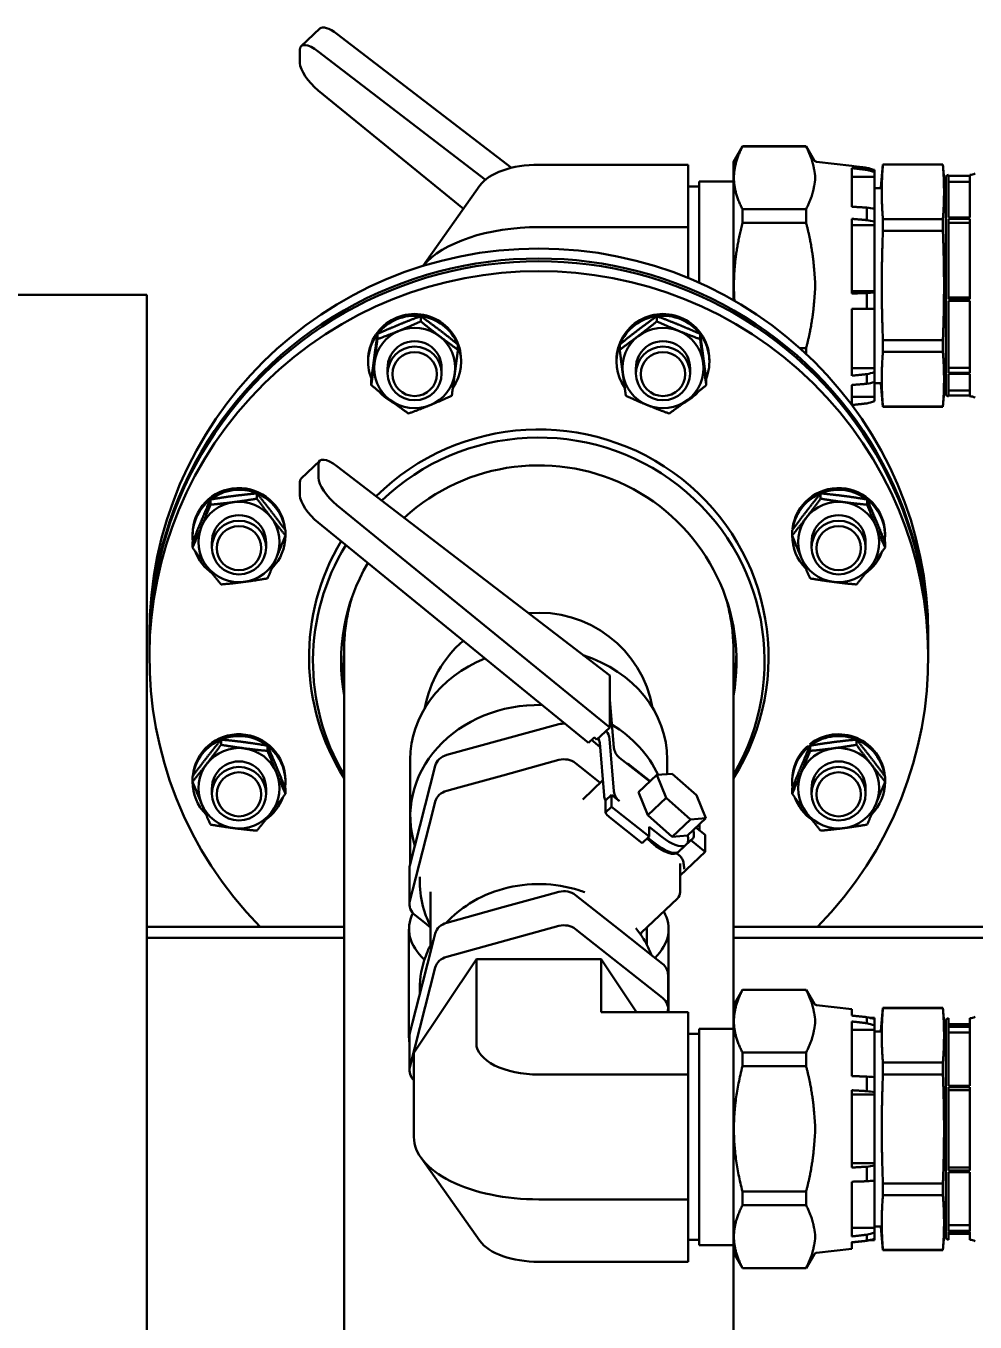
# Model space of a CAD drawing. Header units: inches. Extents: x 11 to 1621, y 11 to 1332.
# Drawn here: x 746.83 to 757.79, y 399.58 to 414.56 of the extents above; entities that cross this region are included whole.
import ezdxf

# ---------------------------------------------------------------- set-up
doc = ezdxf.new("R2010")
doc.units = ezdxf.units.IN
doc.header["$LTSCALE"] = 48
doc.header["$MEASUREMENT"] = 0
doc.layers.add('Visible (ANSI)', color=7, linetype='Continuous', lineweight=50)

msp = doc.modelspace()

# ---------------------------------------------------------------- linework, layer by layer
at = {"layer": 'Visible (ANSI)'}
for p, q in [((750.007454, 414.32437), (750.222094, 414.527699)), ((750.418516, 414.466643), (752.436137, 412.917481)), ((749.99251, 414.127862), (749.99251, 414.282325)), ((752.135378, 412.780275), (750.203875, 414.263314)), ((750.203875, 413.812186), (751.881441, 412.443906)), ((755.002429, 412.985618), (755.106852, 413.166484)), ((755.106852, 413.163982), (755.106852, 413.166484)), ((755.841508, 413.166484), (755.106852, 413.166484)), ((755.841508, 413.163982), (755.106852, 413.163982)), ((755.841508, 413.166484), (755.841508, 413.163982)), ((755.933477, 413.00719), (755.841508, 413.166484)), ((752.752429, 412.953982), (754.479429, 412.953982)), ((754.479429, 412.953982), (754.479429, 412.232294)), ((755.002429, 412.985618), (755.002429, 411.386907)), ((756.368571, 412.940744), (755.963037, 412.987767)), ((756.368571, 412.940744), (756.368571, 412.937706)), ((756.368571, 412.914739), (756.368571, 412.468347)), ((756.541799, 412.917921), (756.541799, 412.894259)), ((756.63235, 412.869505), (756.63235, 412.894005)), ((756.705657, 412.689336), (756.729029, 412.956484)), ((756.729029, 412.954309), (756.729029, 412.956484)), ((757.422324, 412.956484), (756.729029, 412.956484)), ((757.422324, 412.954309), (756.729029, 412.954309)), ((757.422324, 412.956484), (757.422324, 412.954309)), ((757.455658, 412.57548), (757.422324, 412.956484)), ((754.604429, 412.760606), (754.604429, 411.589277)), ((754.604429, 412.760606), (755.002429, 412.760606)), ((756.63235, 412.812732), (756.368571, 412.812732)), ((756.63235, 412.869505), (756.63235, 412.812732)), ((756.63235, 412.445702), (756.63235, 412.812732)), ((757.455658, 412.804516), (757.455658, 410.308453)), ((757.487154, 412.836012), (757.487154, 412.82637)), ((757.735034, 412.82637), (757.487154, 412.82637)), ((757.487154, 412.823925), (757.735034, 412.823925)), ((757.487154, 412.823925), (757.487154, 412.343566)), ((757.487154, 412.756817), (757.735034, 412.756817)), ((757.735034, 412.836012), (757.735034, 412.82637)), ((757.735034, 412.823925), (757.735034, 412.343566)), ((752.072015, 412.713419), (751.413892, 411.782692)), ((754.479429, 412.700606), (754.604429, 412.700606)), ((756.699774, 412.683945), (756.63235, 412.683945)), ((755.106852, 412.439813), (755.841508, 412.439813)), ((755.106852, 412.282536), (755.106852, 412.439813)), ((755.841508, 412.439813), (755.841508, 412.282536)), ((756.541799, 412.458094), (756.541799, 412.313586)), ((756.63235, 412.29607), (756.63235, 412.445702)), ((756.368571, 412.328077), (756.368571, 411.46483)), ((756.63235, 412.29607), (756.63235, 412.255897)), ((756.729029, 412.187834), (756.729029, 412.324596)), ((756.729029, 412.324596), (757.422324, 412.324596)), ((757.422324, 412.324596), (757.422324, 412.187834)), ((757.735034, 412.343566), (757.487154, 412.343566)), ((757.487154, 412.328633), (757.735034, 412.328633)), ((757.487154, 412.328633), (757.487154, 411.3997)), ((757.735034, 412.328633), (757.735034, 411.3997)), ((752.752429, 412.232294), (754.479429, 412.232294)), ((754.479429, 412.232294), (754.479429, 411.642997)), ((755.841508, 412.282536), (755.106852, 412.282536)), ((756.63235, 412.255897), (756.368571, 412.255897)), ((756.63235, 411.491163), (756.63235, 412.255897)), ((757.422324, 412.187834), (756.729029, 412.187834)), ((757.487154, 412.281147), (757.735034, 412.281147)), ((745.222429, 411.451101), (748.222429, 411.451101)), ((748.222429, 379.33346), (748.222429, 411.451101)), ((756.63235, 411.491163), (756.368571, 411.491163)), ((756.541799, 411.470117), (756.541799, 411.289413)), ((756.63235, 411.491163), (756.63235, 411.476507)), ((756.63235, 411.289396), (756.63235, 411.476507)), ((757.487154, 411.417024), (757.735034, 411.417024)), ((757.735034, 411.3997), (757.487154, 411.3997)), ((756.368571, 411.289427), (756.368571, 410.515003)), ((756.63235, 411.289356), (756.368571, 411.289356)), ((756.541799, 411.289413), (756.63235, 411.289396)), ((756.63235, 411.289396), (756.63235, 411.289356)), ((756.63235, 410.603308), (756.63235, 411.289356)), ((757.487154, 411.381027), (757.735034, 411.381027)), ((757.487154, 411.381027), (757.487154, 410.547676)), ((757.487154, 411.38098), (757.735034, 411.38098)), ((757.735034, 411.381027), (757.735034, 410.547676)), ((751.388053, 411.142372), (751.388053, 411.202835)), ((754.116805, 411.142372), (754.116805, 411.202835)), ((750.887722, 410.936901), (750.887722, 410.997364)), ((754.617136, 410.936901), (754.617136, 410.997364)), ((751.817698, 410.815515), (751.817698, 410.875978)), ((753.687161, 410.815515), (753.687161, 410.875978)), ((755.770485, 410.832442), (755.841508, 410.832442)), ((755.841508, 410.832442), (755.841508, 410.767384)), ((756.729029, 410.790009), (756.729029, 410.926882)), ((756.729029, 410.926882), (757.422324, 410.926882)), ((757.422324, 410.790009), (756.729029, 410.790009)), ((757.422324, 410.926882), (757.422324, 410.790009)), ((750.780866, 410.696336), (750.780866, 410.675974)), ((751.853866, 410.696336), (751.853866, 410.675974)), ((753.650992, 410.696336), (753.650992, 410.675974)), ((754.723992, 410.696336), (754.723992, 410.675974)), ((751.004866, 410.604592), (751.004866, 410.540893)), ((751.629866, 410.604592), (751.629866, 410.540893)), ((753.874992, 410.604592), (753.874992, 410.540893)), ((754.499992, 410.604592), (754.499992, 410.540893)), ((756.63235, 410.603308), (756.368571, 410.603308)), ((756.541799, 410.532732), (756.541799, 410.421687)), ((756.63235, 410.603308), (756.63235, 410.554162)), ((756.63235, 410.439178), (756.63235, 410.554162)), ((757.455658, 410.537488), (757.422324, 410.156484)), ((757.487154, 410.60577), (757.735034, 410.60577)), ((757.735034, 410.547676), (757.487154, 410.547676)), ((757.487154, 410.536201), (757.735034, 410.536201)), ((757.487154, 410.536201), (757.487154, 410.276957)), ((757.735034, 410.536201), (757.735034, 410.276957)), ((750.817035, 410.404573), (750.817035, 410.465036)), ((754.687823, 410.404573), (754.687823, 410.465036)), ((756.368571, 410.407215), (756.368571, 410.178562)), ((756.63235, 410.272149), (756.63235, 410.439178)), ((756.699774, 410.429024), (756.63235, 410.429024)), ((756.705657, 410.423633), (756.729029, 410.156484)), ((757.735034, 410.343389), (757.487154, 410.343389)), ((756.368571, 410.272149), (756.63235, 410.272149)), ((756.63235, 410.272149), (756.63235, 410.218963)), ((757.735034, 410.286598), (757.487154, 410.286598)), ((756.729029, 410.15877), (757.422324, 410.15877)), ((756.729029, 410.156484), (756.729029, 410.15877)), ((757.422324, 410.156484), (756.729029, 410.156484)), ((757.422324, 410.15877), (757.422324, 410.156484)), ((750.222094, 409.531774), (750.007454, 409.328446)), ((750.207151, 409.489729), (750.207151, 409.335266)), ((753.571698, 407.049653), (750.418516, 409.470718)), ((749.495125, 409.093972), (749.495125, 409.154435)), ((749.99251, 409.2864), (749.99251, 409.131938)), ((756.009734, 409.093972), (756.009734, 409.154435)), ((748.958203, 409.02389), (748.958203, 409.084352)), ((750.418516, 409.01959), (753.571698, 406.447746)), ((756.546655, 409.02389), (756.546655, 409.084352)), ((749.824802, 408.668004), (749.824802, 408.728466)), ((753.324975, 406.270585), (750.203875, 408.816261)), ((755.680056, 408.668004), (755.680056, 408.728466)), ((755.692076, 408.74472), (755.684081, 408.745763)), ((755.687964, 408.752402), (755.696903, 408.751235)), ((748.750959, 408.527839), (748.750959, 408.588302)), ((748.751381, 408.684214), (748.751381, 408.663851)), ((748.975381, 408.592469), (748.975381, 408.52877)), ((749.600381, 408.592469), (749.600381, 408.52877)), ((749.824381, 408.666953), (749.824381, 408.663851)), ((755.680477, 408.666953), (755.680477, 408.663851)), ((755.904477, 408.592469), (755.904477, 408.52877)), ((756.529477, 408.592469), (756.529477, 408.52877)), ((756.753477, 408.684214), (756.753477, 408.663851)), ((756.753899, 408.527839), (756.753899, 408.588302)), ((748.252429, 407.40827), (748.252429, 407.523133)), ((757.252429, 407.40827), (757.252429, 407.523133)), ((748.252429, 407.376291), (748.252429, 407.261428)), ((757.252429, 407.376291), (757.252429, 407.261428)), ((750.502429, 407.32702), (750.502429, 393.76679)), ((755.002429, 403.237434), (755.002429, 407.32702)), ((753.571698, 407.049653), (753.574302, 406.997623)), ((753.574302, 406.997623), (753.574302, 406.495654)), ((753.574302, 406.773179), (753.621467, 406.213141)), ((751.688956, 406.130989), (752.985928, 406.486564)), ((753.571698, 406.447746), (753.420691, 406.304697)), ((753.574302, 406.495654), (753.571698, 406.447746)), ((749.080637, 406.248401), (749.080637, 406.308863)), ((753.392428, 406.334482), (753.324975, 406.270585)), ((753.361224, 406.304924), (753.459598, 406.227039)), ((753.570335, 406.318315), (753.621467, 405.711172)), ((756.424221, 406.248401), (756.424221, 406.308863)), ((749.617558, 406.178318), (749.617558, 406.238781)), ((753.507088, 405.66314), (753.455956, 406.270283)), ((755.879976, 406.221953), (755.875122, 406.228225)), ((755.896059, 406.240253), (755.884061, 406.255755)), ((755.8873, 406.178318), (755.8873, 406.238781)), ((755.906063, 406.251763), (755.912811, 406.243045)), ((751.263224, 404.85465), (751.556134, 406.005166)), ((751.267429, 406.07802), (751.267429, 405.42352)), ((752.337442, 405.895391), (752.846402, 406.034926)), ((752.846402, 406.034926), (752.985928, 406.073179)), ((753.178162, 406.036473), (753.286177, 405.950954)), ((753.684974, 406.099719), (754.034402, 405.823068)), ((753.803092, 406.014452), (754.039146, 405.827562)), ((754.237429, 406.07802), (754.237429, 405.910707)), ((748.750959, 405.822432), (748.750959, 405.882895)), ((751.828483, 405.755855), (752.337442, 405.895391)), ((753.286177, 405.950954), (753.463306, 405.810717)), ((753.90442, 405.699937), (754.116936, 405.901252)), ((754.116936, 405.901252), (754.292133, 405.914999)), ((754.224228, 405.637292), (754.116936, 405.901252)), ((754.292133, 405.914999), (754.574623, 405.664785)), ((756.753899, 405.822432), (756.753899, 405.882895)), ((748.751381, 405.821382), (748.751381, 405.81828)), ((748.975381, 405.746898), (748.975381, 405.683199)), ((749.600381, 405.746898), (749.600381, 405.683199)), ((749.814212, 405.76908), (749.821985, 405.768066)), ((749.824381, 405.838642), (749.824381, 405.81828)), ((749.824802, 405.682268), (749.824802, 405.74273)), ((751.688956, 405.717603), (751.828483, 405.755855)), ((753.260072, 405.618195), (753.492343, 405.838225)), ((754.011712, 405.435977), (753.90442, 405.699937)), ((755.680056, 405.682268), (755.680056, 405.74273)), ((755.680477, 405.838642), (755.680477, 405.81828)), ((755.904477, 405.746898), (755.904477, 405.683199)), ((756.529477, 405.746898), (756.529477, 405.683199)), ((756.753477, 405.821382), (756.753477, 405.81828)), ((751.524623, 405.46801), (751.556134, 405.591781)), ((753.592479, 405.670981), (753.523753, 405.605877)), ((753.523753, 405.467416), (753.523753, 405.605877)), ((753.684974, 405.597751), (753.592479, 405.670981)), ((753.592479, 405.53252), (753.592479, 405.670981)), ((754.011712, 405.435977), (754.224228, 405.637292)), ((754.506717, 405.387079), (754.224228, 405.637292)), ((754.574623, 405.664785), (754.681915, 405.400825)), ((751.267429, 404.871168), (751.267429, 405.42352)), ((751.409679, 405.016522), (751.524623, 405.46801)), ((753.523753, 405.467416), (753.592479, 405.53252)), ((753.570595, 405.411258), (753.948647, 405.111944)), ((754.02834, 405.187438), (753.592479, 405.53252)), ((754.294202, 405.185763), (754.011712, 405.435977)), ((754.469399, 405.199509), (754.681915, 405.400825)), ((754.681915, 405.400825), (754.506717, 405.387079)), ((754.02834, 405.30096), (754.02834, 405.187438)), ((754.173627, 405.185932), (754.02834, 405.30096)), ((754.294202, 405.185763), (754.506717, 405.387079)), ((754.568801, 405.293672), (754.6759, 405.208879)), ((754.609489, 405.328387), (754.609489, 405.261458)), ((753.948647, 405.111944), (754.02834, 405.187438)), ((754.013926, 405.173783), (754.093934, 405.110439)), ((754.469399, 405.199509), (754.294202, 405.185763)), ((754.441917, 405.081788), (754.508328, 405.144699)), ((754.6759, 405.012029), (754.508328, 405.144699)), ((754.6759, 405.208879), (754.6759, 405.012029)), ((751.294735, 404.565035), (751.409679, 405.016522)), ((754.348942, 404.993712), (754.362224, 405.006295)), ((754.372587, 404.974992), (754.348942, 404.993712)), ((754.362224, 405.006295), (754.441917, 405.081788)), ((754.385337, 404.736779), (754.6759, 405.012029)), ((751.258607, 404.817944), (751.258607, 404.404558)), ((754.385337, 404.876731), (754.385337, 404.545214)), ((751.377429, 404.656211), (751.377429, 404.722311)), ((751.263224, 404.441264), (751.294735, 404.565035)), ((751.502429, 403.934453), (751.502429, 404.547958)), ((752.846402, 404.509926), (752.337442, 404.370391)), ((752.985928, 404.548179), (752.846402, 404.509926)), ((753.286177, 404.425954), (753.178162, 404.511473)), ((752.337442, 404.370391), (751.828483, 404.230855)), ((753.680193, 404.114002), (753.286177, 404.425954)), ((753.938944, 404.079331), (754.354109, 404.472616)), ((751.43065, 404.193217), (751.322635, 404.278736)), ((751.828483, 404.230855), (751.688956, 404.192603)), ((750.502429, 404.145305), (748.222429, 404.145305)), ((751.252429, 404.119367), (751.252429, 402.87229)), ((751.502429, 404.136388), (751.43065, 404.193217)), ((751.556134, 404.066781), (751.524623, 403.94301)), ((751.688956, 403.798902), (752.985928, 404.154478)), ((753.178162, 404.117772), (754.182224, 403.322831)), ((754.074208, 403.80205), (753.680193, 404.114002)), ((754.002442, 404.139482), (754.002429, 404.139433)), ((754.002429, 403.934453), (754.002429, 404.13947)), ((754.252429, 404.119367), (754.252429, 403.159809)), ((760.094929, 404.145305), (755.002429, 404.145305)), ((750.502429, 404.015896), (748.222429, 404.015896)), ((751.524623, 403.94301), (751.409679, 403.491522)), ((760.094929, 404.015896), (755.002429, 404.015896)), ((752.030741, 403.769865), (751.309054, 402.687333)), ((753.474117, 403.769865), (752.030741, 403.769865)), ((752.030741, 403.769865), (752.030741, 402.798965)), ((753.880821, 403.159809), (753.474117, 403.769865)), ((753.474117, 403.769865), (753.474117, 403.159809)), ((754.182224, 403.716532), (754.074208, 403.80205)), ((751.263224, 402.522563), (751.556134, 403.67308)), ((751.409679, 403.491522), (751.294735, 403.040035)), ((754.246252, 403.59071), (754.246252, 403.197009)), ((751.377429, 403.364849), (751.377429, 403.431007)), ((755.002429, 403.237434), (755.106852, 403.4183)), ((755.106852, 403.415798), (755.106852, 403.4183)), ((755.841508, 403.4183), (755.106852, 403.4183)), ((755.841508, 403.415798), (755.106852, 403.415798)), ((755.841508, 403.4183), (755.841508, 403.415798)), ((755.933477, 403.259006), (755.841508, 403.4183)), ((753.474117, 403.159809), (754.479429, 403.159809)), ((754.241635, 403.160303), (754.241509, 403.159809)), ((754.479429, 403.159809), (754.479429, 402.438121)), ((755.002429, 403.237434), (755.002429, 400.379166)), ((756.368571, 403.19256), (755.963037, 403.239583)), ((756.368571, 403.19256), (756.368571, 403.118736)), ((756.705657, 402.941151), (756.729029, 403.2083)), ((756.729029, 403.206125), (756.729029, 403.2083)), ((757.422324, 403.2083), (756.729029, 403.2083)), ((757.422324, 403.206125), (756.729029, 403.206125)), ((757.422324, 403.2083), (757.422324, 403.206125)), ((757.455658, 402.827296), (757.422324, 403.2083)), ((751.294735, 403.040035), (751.263224, 402.916264)), ((756.368571, 403.051154), (756.368571, 402.419536)), ((756.541799, 403.100993), (756.541799, 403.031368)), ((756.577097, 403.092635), (756.63235, 403.092635)), ((756.63235, 403.079547), (756.63235, 403.092635)), ((756.63235, 403.007453), (756.63235, 403.079547)), ((756.63235, 403.007453), (756.63235, 402.952604)), ((757.455658, 403.056331), (757.455658, 400.560268)), ((757.487154, 403.087828), (757.487154, 402.994337)), ((757.735034, 403.021395), (757.487154, 403.021395)), ((757.735034, 403.087828), (757.735034, 402.994337)), ((751.258607, 402.879558), (751.258607, 402.485857)), ((754.479429, 402.906433), (754.604429, 402.906433)), ((754.604429, 402.966433), (754.604429, 400.466433)), ((754.604429, 402.966433), (755.002429, 402.966433)), ((756.63235, 402.952604), (756.368571, 402.952604)), ((756.63235, 402.407798), (756.63235, 402.952604)), ((756.699774, 402.935761), (756.63235, 402.935761)), ((757.735034, 402.994337), (757.487154, 402.994337)), ((757.487154, 402.987142), (757.487154, 402.307464)), ((757.487154, 402.987142), (757.735034, 402.987142)), ((757.487154, 402.922308), (757.735034, 402.922308)), ((757.735034, 402.987142), (757.735034, 402.307464)), ((751.309054, 402.687333), (751.309054, 401.716433)), ((755.106852, 402.691629), (755.841508, 402.691629)), ((755.106852, 402.534352), (755.106852, 402.691629)), ((755.841508, 402.691629), (755.841508, 402.534352)), ((756.729029, 402.43965), (756.729029, 402.576412)), ((756.729029, 402.576412), (757.422324, 402.576412)), ((757.422324, 402.576412), (757.422324, 402.43965)), ((752.752429, 402.438121), (754.479429, 402.438121)), ((754.479429, 402.438121), (754.479429, 400.994745)), ((755.841508, 402.534352), (755.106852, 402.534352)), ((756.541799, 402.414222), (756.541799, 402.245897)), ((756.63235, 402.233505), (756.63235, 402.407798)), ((757.422324, 402.43965), (756.729029, 402.43965)), ((756.368571, 402.256149), (756.368571, 401.362282)), ((757.735034, 402.307464), (757.487154, 402.307464)), ((757.487154, 402.29007), (757.735034, 402.29007)), ((757.487154, 402.29007), (757.487154, 401.328188)), ((757.487154, 402.256475), (757.735034, 402.256475)), ((757.735034, 402.29007), (757.735034, 401.328188)), ((756.63235, 402.205084), (756.368571, 402.205084)), ((756.63235, 402.233505), (756.63235, 402.205084)), ((756.63235, 401.413224), (756.63235, 402.205084)), ((752.072015, 400.51362), (751.391602, 401.47587)), ((756.63235, 401.413224), (756.368571, 401.413224)), ((756.541799, 401.37251), (756.541799, 401.204087)), ((756.63235, 401.413224), (756.63235, 401.384872)), ((756.63235, 401.210478), (756.63235, 401.384872)), ((757.487154, 401.361701), (757.735034, 401.361701)), ((756.63235, 400.664812), (756.63235, 401.210478)), ((757.735034, 401.328188), (757.487154, 401.328188)), ((757.487154, 401.310784), (757.735034, 401.310784)), ((757.487154, 401.310784), (757.487154, 400.630155)), ((757.735034, 401.310784), (757.735034, 400.630155)), ((755.106852, 401.084258), (755.841508, 401.084258)), ((755.106852, 400.926854), (755.106852, 401.084258)), ((755.841508, 401.084258), (755.841508, 400.926854)), ((756.368571, 401.198801), (756.368571, 400.5663)), ((756.729029, 401.041825), (756.729029, 401.178698)), ((756.729029, 401.178698), (757.422324, 401.178698)), ((757.422324, 401.178698), (757.422324, 401.041825)), ((752.752429, 400.994745), (754.479429, 400.994745)), ((754.479429, 400.994745), (754.479429, 400.273057)), ((755.841508, 400.926854), (755.106852, 400.926854)), ((757.422324, 401.041825), (756.729029, 401.041825)), ((757.455658, 400.789304), (757.422324, 400.4083)), ((756.63235, 400.664812), (756.368571, 400.664812)), ((756.699774, 400.680839), (756.63235, 400.680839)), ((756.63235, 400.664812), (756.63235, 400.609984)), ((756.63235, 400.537647), (756.63235, 400.609984)), ((756.705657, 400.675449), (756.729029, 400.4083)), ((757.487154, 400.694964), (757.735034, 400.694964)), ((757.735034, 400.630155), (757.487154, 400.630155)), ((757.487154, 400.622936), (757.735034, 400.622936)), ((757.487154, 400.622936), (757.487154, 400.528772)), ((757.735034, 400.622936), (757.735034, 400.528772)), ((754.479429, 400.526433), (754.604429, 400.526433)), ((754.604429, 400.466433), (755.002429, 400.466433)), ((756.368571, 400.498489), (756.368571, 400.42404)), ((756.541799, 400.586078), (756.541799, 400.516217)), ((756.574546, 400.523965), (756.63235, 400.523965)), ((756.63235, 400.523965), (756.63235, 400.537647)), ((757.735034, 400.595205), (757.487154, 400.595205)), ((755.002429, 393.76679), (755.002429, 400.379166)), ((755.002429, 400.379166), (755.106852, 400.1983)), ((755.933477, 400.357594), (755.841508, 400.1983)), ((756.368571, 400.42404), (755.963037, 400.377017)), ((756.729029, 400.4083), (756.729029, 400.410586)), ((756.729029, 400.410586), (757.422324, 400.410586)), ((757.422324, 400.4083), (756.729029, 400.4083)), ((757.422324, 400.410586), (757.422324, 400.4083)), ((752.752429, 400.273057), (754.479429, 400.273057)), ((755.106852, 400.200929), (755.841508, 400.200929)), ((755.106852, 400.1983), (755.106852, 400.200929)), ((755.841508, 400.1983), (755.106852, 400.1983)), ((755.841508, 400.200929), (755.841508, 400.1983))]:
    msp.add_line(p, q, dxfattribs=at)
for centre, radius, start, end in [((755.967572, 413.026875), 0.03937, 209.9999985, 263.3858656), ((757.487154, 412.804516), 0.031496, 90, 180), ((757.735034, 412.954122), 0.11811, 270, 300.0000001), ((756.699774, 412.68985), 0.005906, 270, 354.9999853), ((756.699774, 410.423118), 0.005906, 5.0000147, 90), ((757.487154, 410.308453), 0.031496, 180, 270), ((757.735034, 410.158846), 0.11811, 59.9999999, 90), ((752.752429, 406.439292), 1.3365, 10.1334848, 95.1289754), ((752.752429, 406.439292), 1.3365, 130.8388392, 169.8665152), ((753.741019, 405.93605), 0.1, 51.6304428, 72.3512618), ((754.285337, 404.545214), 0.1, 313.4497169, 0), ((755.967572, 403.278691), 0.03937, 209.9999985, 263.3858656), ((757.487154, 403.056331), 0.031496, 90, 180), ((757.735034, 403.205938), 0.11811, 270, 300.0000001), ((756.699774, 402.941666), 0.005906, 270, 354.9999853), ((756.699774, 400.674934), 0.005906, 5.0000147, 90), ((757.487154, 400.560268), 0.031496, 180, 270), ((757.735034, 400.410662), 0.11811, 59.9999999, 90), ((755.967572, 400.337909), 0.03937, 96.6141344, 150.0000015)]:
    msp.add_arc(centre, radius, start, end, dxfattribs=at)
for centre, major_axis, ratio, start_param, end_param in [((750.426244, 414.312192), (-0.204149, 0.215507), 0.369029083, 5.119140408, 6.283185307), ((750.211603, 414.108864), (-0.204149, 0.215507), 0.369029083, 5.119140408, 6.654659102), ((750.211603, 413.954401), (-0.204149, 0.215507), 0.369029083, 0.371473795, 1.906992489), ((752.752429, 412.593138), (-0.721688, 0), 0.5, 4.71238898, 5.943348398), ((752.752429, 407.261428), (4.5, 0), 0.991444861, 5.509960126, 10.198003142), ((752.752429, 411.510606), (-1.443376, 0), 0.5, 4.71238898, 5.89558534), ((752.752429, 407.40827), (-4.5, 0), 0.991444861, 3.138008772, 6.286769188), ((752.752429, 407.523133), (-4.5, 0), 0.991444861, 3.141592654, 6.283185307), ((752.752429, 407.376291), (4.5, 0), 0.991444861, 0, 3.141592654), ((751.317366, 410.696336), (0.5365, 0), 0.991444861, 0, 3.141592654), ((751.317366, 410.675974), (0.5365, 0), 0.991444861, 0.393383274, 2.489301547), ((751.317366, 410.604577), (-0.469, 0), 0.991444861, 4.057890511, 5.105088062), ((754.187492, 410.696336), (0.5365, 0), 0.991444861, 0, 3.141592654), ((754.187492, 410.675974), (0.5365, 0), 0.991444861, 0.652291107, 2.74820938), ((754.187492, 410.604577), (-0.469, 0), 0.991444861, 4.319689899, 5.36688745), ((751.317366, 410.675974), (-0.5365, 0), 0.991444861, 5.642556143, 6.661823443), ((751.317366, 410.604577), (-0.469, 0), 0.991444861, 5.105088062, 6.152285613), ((751.317366, 410.604577), (0.469, 0), 0.991444861, 6.152285613, 7.199483164), ((754.187492, 410.604577), (-0.469, 0), 0.991444861, 5.36688745, 6.414085001), ((754.187492, 410.604577), (0.469, 0), 0.991444861, 0.130899694, 1.178097245), ((754.187492, 410.675974), (0.5365, 0), 0.991444861, 5.904547171, 6.923814472), ((751.317366, 410.604577), (0.312706, 0), 0.991444861, 6.246886479, 9.461076788), ((751.317366, 410.675974), (0.5365, 0), 0.991444861, 5.681307007, 6.652475683), ((754.187492, 410.675974), (-0.5365, 0), 0.991444861, 5.913894931, 6.885063607), ((754.187492, 410.604577), (0.312706, 0), 0.991444861, 6.246886479, 9.461076788), ((751.317366, 410.604577), (-0.469, 0), 0.991444861, 6.152285613, 7.199483164), ((754.187492, 410.604577), (0.469, 0), 0.991444861, 5.36688745, 6.414085001), ((751.317366, 410.604577), (0.469, 0), 0.991444861, 5.105088062, 6.152285613), ((754.187492, 410.604577), (-0.469, 0), 0.991444861, 0.130899694, 1.178097245), ((751.317366, 410.675974), (-0.5365, 0), 0.991444861, 0.705547448, 1.115581254), ((751.317366, 410.604577), (0.469, 0), 0.991444861, 4.057890511, 5.105088062), ((751.317366, 410.675974), (-0.5365, 0), 0.991444861, 1.903369766, 2.032508447), ((754.187492, 410.675974), (-0.5365, 0), 0.991444861, 1.109084206, 1.238222888), ((754.187492, 410.604577), (0.469, 0), 0.991444861, 4.319689899, 5.36688745), ((754.187492, 410.675974), (-0.5365, 0), 0.991444861, 2.0260114, 2.436045206), ((752.752429, 407.261428), (2.655, 0), 0.991444861, 5.723566676, 8.640154657), ((752.752429, 407.213133), (2.60957, 0), 0.991444861, 5.752007617, 8.623060588), ((752.752429, 407.213133), (2.285, 0), 0.991444861, 6.107933772, 8.602612659), ((750.426244, 409.316267), (-0.204149, 0.215507), 0.369029083, 5.119140408, 6.654659102), ((750.211603, 409.112939), (-0.204149, 0.215507), 0.369029083, 0, 0.371473795), ((750.426244, 409.161805), (-0.204149, 0.215507), 0.369029083, 0.371473795, 1.906992489), ((749.287881, 408.684214), (0.5365, 0), 0.991444861, 0.089902981, 3.141592654), ((749.287881, 408.663851), (0.5365, 0), 0.991444861, 0.13546759, 2.229142604), ((756.216977, 408.684214), (0.5365, 0), 0.991444861, 0, 3.025618041), ((756.216977, 408.663851), (-0.5365, 0), 0.991444861, 4.054042703, 6.115930914), ((749.287881, 408.663851), (-0.5365, 0), 0.991444861, 5.375482856, 6.404949286), ((749.287881, 408.592454), (-0.469, 0), 0.991444861, 4.843288674, 5.890486225), ((749.287881, 408.592454), (-0.469, 0), 0.991444861, 3.796091123, 4.843288674), ((750.211603, 408.958476), (-0.204149, 0.215507), 0.369029083, 0.371473795, 1.906992489), ((756.216977, 408.592454), (-0.469, 0), 0.991444861, 4.581489286, 5.628686838), ((756.216977, 408.592454), (-0.469, 0), 0.991444861, 3.534291735, 4.581489286), ((756.216977, 408.663851), (0.5365, 0), 0.991444861, 6.161421329, 7.190887758), ((749.287881, 408.592454), (0.312706, 0), 0.991444861, 6.246886479, 9.461076788), ((749.287881, 408.592454), (0.469, 0), 0.991444861, 5.890486225, 6.937683777), ((756.216977, 408.592454), (-0.469, 0), 0.991444861, 5.628686838, 6.675884389), ((756.216977, 408.592454), (0.312706, 0), 0.991444861, 6.246886479, 9.461076788), ((749.287881, 408.592454), (-0.469, 0), 0.991444861, 5.890486225, 6.937683777), ((756.216977, 408.678286), (0.536314, -0.055462), 0.25497925, 3.000700222, 3.051980003), ((756.216977, 408.592454), (0.469, 0), 0.991444861, 5.628686838, 6.675884389), ((749.287881, 408.663851), (0.5365, 0), 0.991444861, 5.499284236, 6.28897481), ((752.752429, 407.261428), (-2.655, 0), 0.991444861, 5.749070733, 6.842803939), ((752.752429, 407.213133), (-2.60957, 0), 0.991444861, 5.737200559, 6.814362997), ((756.216977, 408.663851), (-0.5365, 0), 0.991444861, 6.277395804, 7.067086378), ((749.287881, 408.663851), (-0.5365, 0), 0.991444861, 0.3424565, 0.955843261), ((749.287881, 408.592454), (0.469, 0), 0.991444861, 4.843288674, 5.890486225), ((756.216977, 408.592454), (0.469, 0), 0.991444861, 3.534291735, 4.581489286), ((756.216977, 408.663851), (0.5365, 0), 0.991444861, 5.327342046, 5.940728808), ((749.287881, 408.592454), (0.469, 0), 0.991444861, 3.796091123, 4.843288674), ((752.752429, 407.213133), (-2.285, 0), 0.991444861, 5.757600835, 6.458436843), ((756.216977, 408.592454), (0.469, 0), 0.991444861, 4.581489286, 5.628686838), ((752.752429, 407.384122), (-2.285, 0), 0.991444861, 0.037747426, 0.175251536), ((752.752429, 406.07802), (-1.485, 0), 0.866025404, 5.145135469, 6.283185307), ((752.752429, 406.07802), (1.485, 0), 0.866025404, 0, 1.218203063), ((752.752429, 407.384122), (2.285, 0), 0.991444861, 6.107933772, 6.245437882), ((752.752429, 405.42352), (-1.485, 0), 0.866025404, 4.688973662, 6.552469785), ((753.04534, 406.324037), (-0.19685, 0), 0.866025404, 4.686164095, 5.018978103), ((752.752429, 405.42352), (1.485, 0), 0.866025404, 0.381498329, 0.964206627), ((749.287881, 405.838642), (0.5365, 0), 0.991444861, 0, 3.051689672), ((749.287881, 405.81828), (-0.5365, 0), 0.991444861, 4.054042703, 6.147717718), ((753.257024, 406.210804), (0.196608, -0.011143), 0.877284372, 0.638800732, 0.861947774), ((753.259627, 406.257882), (0.19685, 0), 0.866025404, 0.072806285, 0.398292255), ((753.374006, 406.305914), (0.19685, 0), 0.866025404, 0.072806285, 0.64934799), ((756.216977, 405.838642), (0.5365, 0), 0.991444861, 0.089902981, 2.240219878), ((756.216977, 405.81828), (0.5365, 0), 0.991444861, 0.13546759, 2.188940097), ((749.287881, 405.746882), (-0.469, 0), 0.991444861, 4.581489286, 5.628686838), ((749.287881, 405.746882), (-0.469, 0), 0.991444861, 3.534291735, 4.581489286), ((749.287881, 405.81828), (0.5365, 0), 0.991444861, 6.188640312, 7.190887758), ((753.817796, 406.225542), (-0.19685, 0), 0.866025404, 0.072806285, 0.830187898), ((756.216977, 405.81828), (-0.5365, 0), 0.991444861, 5.403242149, 6.404949286), ((756.216977, 405.838642), (-0.5365, 0), 0.991444861, 5.454617855, 6.283185307), ((756.216977, 405.746882), (-0.469, 0), 0.991444861, 4.843288674, 5.890486225), ((756.216977, 405.803845), (-0.516845, 0.381349), 0.377312273, 5.674762702, 5.726138408), ((756.216977, 405.832715), (0.516845, -0.381349), 0.377312273, 2.46046065, 2.511740431), ((756.216977, 405.746882), (-0.469, 0), 0.991444861, 3.796091123, 4.843288674), ((749.287881, 405.746882), (-0.469, 0), 0.991444861, 5.628686838, 6.675884389), ((749.287881, 405.746882), (0.312706, 0), 0.991444861, 6.246886479, 9.461076788), ((751.748368, 405.968461), (-0.19685, 0), 0.866025404, 5.018978103, 6.066175654), ((753.04534, 405.910651), (0.19685, 0), 0.866025404, 0.830187898, 1.877385449), ((756.216977, 405.746882), (0.312706, 0), 0.991444861, 6.246886479, 9.461076788), ((756.216977, 405.746882), (0.469, 0), 0.991444861, 5.890486225, 6.937683777), ((749.287881, 405.746882), (0.469, 0), 0.991444861, 5.628686838, 6.675884389), ((756.216977, 405.746882), (-0.469, 0), 0.991444861, 5.890486225, 6.937683777), ((749.287881, 405.81828), (-0.5365, 0), 0.991444861, 6.277395804, 7.067086378), ((749.287881, 405.832715), (-0.044977, -0.926744), 0.576870435, 1.516507543, 1.529253641), ((751.748368, 405.555075), (-0.19685, 0), 0.866025404, 5.018978103, 6.066175654), ((753.817796, 405.723573), (-0.19685, 0), 0.866025404, 0.072806285, 0.830187898), ((756.216977, 405.81828), (0.5365, 0), 0.991444861, 5.499284236, 6.28897481), ((749.287881, 405.746882), (0.469, 0), 0.991444861, 3.534291735, 4.581489286), ((749.287881, 405.81828), (0.5365, 0), 0.991444861, 5.327342046, 5.940728808), ((753.703417, 405.675541), (-0.19685, 0), 0.866025404, 0.072806285, 0.420966142), ((756.216977, 405.81828), (-0.5365, 0), 0.991444861, 0.3424565, 0.955843261), ((756.216977, 405.746882), (0.469, 0), 0.991444861, 4.843288674, 5.890486225), ((749.287881, 405.746882), (0.469, 0), 0.991444861, 4.581489286, 5.628686838), ((753.703417, 405.53708), (-0.19685, 0), 0.866025404, 0.420966142, 0.830187898), ((756.216977, 405.746882), (0.469, 0), 0.991444861, 3.796091123, 4.843288674), ((754.551374, 405.374398), (0.054151, -0.057164), 0.369029083, 0.371473795, 0.458996039), ((754.080652, 405.304549), (0.284293, -0.300109), 0.369029083, 4.831311292, 6.15834174), ((754.093934, 405.317132), (0.284293, -0.300109), 0.369029083, 5.083862775, 6.15834174), ((754.173627, 405.392625), (0.284293, -0.300109), 0.369029083, 5.083862775, 6.15834174), ((751.455457, 404.817944), (-0.19685, 0), 0.866025404, 6.066175654, 6.283185307), ((753.04534, 404.385651), (-0.19685, 0), 0.866025404, 3.971780551, 5.018978103), ((751.455457, 404.404558), (-0.19685, 0), 0.866025404, 6.066175654, 7.113373205), ((752.752429, 404.119367), (-1.5, 0), 0.5, 6.0365678, 6.775893195), ((752.752429, 404.119367), (1.5, 0), 0.5, 5.821509777, 6.558073699), ((751.748368, 404.030075), (-0.19685, 0), 0.866025404, 5.018978103, 6.066175654), ((753.04534, 403.99195), (0.19685, 0), 0.866025404, 0.830187898, 1.877385449), ((751.748368, 403.636374), (-0.19685, 0), 0.866025404, 5.018978103, 6.066175654), ((754.049401, 403.59071), (0.19685, 0), 0.866025404, 0, 0.830187898), ((754.049401, 403.197009), (0.19685, 0), 0.866025404, 6.066175654, 7.113373205), ((751.455457, 402.879558), (-0.19685, 0), 0.866025404, 6.066175654, 6.283185307), ((752.752429, 402.798965), (-0.721688, 0), 0.5, 0, 1.570796327), ((751.455457, 402.485857), (-0.19685, 0), 0.866025404, 6.066175654, 7.015348328), ((752.752429, 401.716433), (-1.443376, 0), 0.5, 0, 1.570796327), ((752.752429, 400.633901), (-0.721688, 0), 0.5, 0.339836909, 1.570796327)]:
    msp.add_ellipse(centre, major_axis=major_axis, ratio=ratio, start_param=start_param, end_param=end_param, dxfattribs=at)
for centre, major_axis in [((751.317366, 410.540893), (-0.3125, 0)), ((754.187492, 410.540893), (-0.3125, 0)), ((751.317366, 410.533831), (0.256732, 0)), ((754.187492, 410.533831), (0.256732, 0)), ((749.287881, 408.52877), (-0.3125, 0)), ((749.287881, 408.521708), (0.256732, 0)), ((756.216977, 408.52877), (0.3125, 0)), ((756.216977, 408.521708), (0.256732, 0)), ((749.287881, 405.683199), (-0.3125, 0)), ((749.287881, 405.676137), (-0.256732, 0)), ((756.216977, 405.683199), (0.3125, 0)), ((756.216977, 405.676137), (-0.256732, 0))]:
    msp.add_ellipse(centre, major_axis=major_axis, ratio=0.991444861, dxfattribs=at)
for points, weights in [([(755.106852, 413.163982), (754.918337, 412.801898), (755.106852, 412.439813)], [1.00007751287, 1.12008681441, 1.00007751287]), ([(755.933477, 412.899429), (755.913961, 413.024821), (755.841508, 413.163982)], [1.05523506807, 1.04302788919, 1.00007751287]), ([(756.541799, 412.917921), (756.455843, 412.927741), (756.368571, 412.937706)], [1, 1.00002776413, 1]), ([(756.368571, 412.914739), (756.455843, 412.904424), (756.541799, 412.894259)], [1, 1.00002776331, 1]), ([(756.729029, 412.954309), (756.704189, 412.639453), (756.729029, 412.324596)], [1, 1.12, 1]), ([(757.422324, 412.324596), (757.447165, 412.639453), (757.422324, 412.954309)], [1, 1.12, 1]), ([(755.841508, 412.439813), (755.913961, 412.578974), (755.933477, 412.704367)], [1.00007751287, 1.04302788879, 1.05523506784]), ([(756.541799, 412.458094), (756.455843, 412.463183), (756.368571, 412.468347)], [1, 1.0000277636, 1]), ([(756.368571, 412.328077), (756.455843, 412.320779), (756.541799, 412.313586)], [1, 1.00002776411, 1]), ([(755.106852, 412.282536), (754.983392, 411.807698), (755.013524, 411.380535)], [1.00007751287, 1.07554711231, 1.0560963953]), ([(755.933477, 411.752788), (755.913961, 412.003877), (755.841508, 412.282536)], [1.05523506784, 1.04302788879, 1.00007751287]), ([(756.729029, 412.187834), (756.704189, 411.557358), (756.729029, 410.926882)], [1.15979769911, 1.298973423, 1.15979769911]), ([(757.422324, 410.926882), (757.447165, 411.557358), (757.422324, 412.187834)], [1.15979769911, 1.298973423, 1.15979769911]), ([(756.541799, 411.470117), (756.455843, 411.467493), (756.368571, 411.46483)], [1, 1.00002776309, 1]), ([(755.841508, 410.832442), (755.913961, 411.111101), (755.933477, 411.36219)], [1.00007751287, 1.04302788879, 1.05523506784]), ([(756.368571, 411.289427), (756.455843, 411.28942), (756.541799, 411.289413)], [1, 1.00002776398, 1]), ([(751.137888, 411.105567), (751.021786, 411.057887), (750.887722, 410.997364)], [1, 1.0379548493, 1]), ([(751.388053, 411.202835), (751.25399, 411.153247), (751.137888, 411.105567)], [1, 1.0379548493, 1]), ([(751.137888, 411.034169), (751.25399, 411.081849), (751.388053, 411.142372)], [1, 1.0379548493, 1]), ([(751.602875, 411.044874), (751.503176, 411.120721), (751.388053, 411.202835)], [1, 1.0379548493, 1]), ([(751.388053, 411.142372), (751.503176, 411.049323), (751.602875, 410.973476)], [1, 1.0379548493, 1]), ([(754.116805, 411.202835), (754.001682, 411.120721), (753.901983, 411.044874)], [1, 1.0379548493, 1]), ([(753.901983, 410.973476), (754.001682, 411.049323), (754.116805, 411.142372)], [1, 1.0379548493, 1]), ([(754.366971, 411.105567), (754.250868, 411.153247), (754.116805, 411.202835)], [1, 1.0379548493, 1]), ([(754.116805, 411.142372), (754.250868, 411.081849), (754.366971, 411.034169)], [1, 1.0379548493, 1]), ([(754.617136, 410.997364), (754.483073, 411.057887), (754.366971, 411.105567)], [1, 1.0379548493, 1]), ([(750.887722, 410.997364), (750.868782, 410.860195), (750.852379, 410.736667)], [1, 1.0379548493, 1]), ([(750.887722, 410.936901), (751.021786, 410.986489), (751.137888, 411.034169)], [1, 1.0379548493, 1]), ([(751.817698, 410.875978), (751.702575, 410.969026), (751.602875, 411.044874)], [1, 1.0379548493, 1]), ([(751.602875, 410.973476), (751.702575, 410.897629), (751.817698, 410.815515)], [1, 1.0379548493, 1]), ([(753.901983, 411.044874), (753.802284, 410.969026), (753.687161, 410.875978)], [1, 1.0379548493, 1]), ([(753.687161, 410.815515), (753.802284, 410.897629), (753.901983, 410.973476)], [1, 1.0379548493, 1]), ([(754.366971, 411.034169), (754.483073, 410.986489), (754.617136, 410.936901)], [1, 1.0379548493, 1]), ([(754.65248, 410.736667), (754.636077, 410.860195), (754.617136, 410.997364)], [1, 1.0379548493, 1]), ([(750.852379, 410.66527), (750.868782, 410.788797), (750.887722, 410.936901)], [1, 1.0379548493, 1]), ([(751.817698, 410.815515), (751.798757, 410.667411), (751.782354, 410.543883)], [1, 1.0379548493, 1]), ([(753.722504, 410.543883), (753.706101, 410.667411), (753.687161, 410.815515)], [1, 1.0379548493, 1]), ([(754.617136, 410.936901), (754.636077, 410.788797), (754.65248, 410.66527)], [1, 1.0379548493, 1]), ([(756.729029, 410.790009), (756.704189, 410.47439), (756.729029, 410.15877)], [1.15979769911, 1.298973423, 1.15979769911]), ([(757.422324, 410.15877), (757.447165, 410.47439), (757.422324, 410.790009)], [1.15979769911, 1.298973423, 1.15979769911]), ([(750.852379, 410.736667), (750.835976, 410.61314), (750.817035, 410.465036)], [1, 1.0379548493, 1]), ([(750.817035, 410.404573), (750.835976, 410.541742), (750.852379, 410.66527)], [1, 1.0379548493, 1]), ([(754.687823, 410.465036), (754.668883, 410.61314), (754.65248, 410.736667)], [1, 1.0379548493, 1]), ([(754.65248, 410.66527), (754.668883, 410.541742), (754.687823, 410.404573)], [1, 1.0379548493, 1]), ([(751.782354, 410.543883), (751.765951, 410.420356), (751.74701, 410.283187)], [1, 1.0379548493, 1]), ([(753.757848, 410.283187), (753.738907, 410.420356), (753.722504, 410.543883)], [1, 1.0379548493, 1]), ([(756.541799, 410.532732), (756.455843, 410.523933), (756.368571, 410.515003)], [1, 1.00002776431, 1]), ([(751.031857, 410.235677), (750.932158, 410.311524), (750.817035, 410.404573)], [1, 1.0379548493, 1]), ([(754.687823, 410.404573), (754.5727, 410.311524), (754.473001, 410.235677)], [1, 1.0379548493, 1]), ([(756.368571, 410.407215), (756.455843, 410.414504), (756.541799, 410.421687)], [1, 1.00002776287, 1]), ([(751.246679, 410.077716), (751.131556, 410.15983), (751.031857, 410.235677)], [1, 1.0379548493, 1]), ([(751.74701, 410.283187), (751.612947, 410.222664), (751.496845, 410.174984)], [1, 1.0379548493, 1]), ([(754.008014, 410.174984), (753.891911, 410.222664), (753.757848, 410.283187)], [1, 1.0379548493, 1]), ([(754.473001, 410.235677), (754.373302, 410.15983), (754.258179, 410.077716)], [1, 1.0379548493, 1]), ([(756.541799, 410.195048), (756.456961, 410.185355), (756.370841, 410.175521)], [1, 1.00002740202, 1.00000071265]), ([(751.496845, 410.174984), (751.380743, 410.127304), (751.246679, 410.077716)], [1, 1.0379548493, 1]), ([(754.258179, 410.077716), (754.124116, 410.127304), (754.008014, 410.174984)], [1, 1.0379548493, 1]), ([(749.495125, 409.154435), (749.351257, 409.141124), (749.226664, 409.124861)], [1, 1.0379548493, 1]), ([(749.659964, 408.946918), (749.583462, 409.045764), (749.495125, 409.154435)], [1, 1.0379548493, 1]), ([(756.009734, 409.154435), (755.921397, 409.045764), (755.844895, 408.946918)], [1, 1.0379548493, 1]), ([(756.278194, 409.124861), (756.153601, 409.141124), (756.009734, 409.154435)], [1, 1.0379548493, 1]), ([(748.958203, 409.084352), (748.902673, 408.956904), (748.854581, 408.841795)], [1, 1.0379548493, 1]), ([(748.854581, 408.770397), (748.902673, 408.885506), (748.958203, 409.02389)], [1, 1.0379548493, 1]), ([(749.226664, 409.124861), (749.102071, 409.108598), (748.958203, 409.084352)], [1, 1.0379548493, 1]), ([(748.958203, 409.02389), (749.102071, 409.037201), (749.226664, 409.053463)], [1, 1.0379548493, 1]), ([(749.226664, 409.053463), (749.351257, 409.069726), (749.495125, 409.093972)], [1, 1.0379548493, 1]), ([(749.495125, 409.093972), (749.583462, 408.974367), (749.659964, 408.87552)], [1, 1.0379548493, 1]), ([(755.844895, 408.87552), (755.921397, 408.974367), (756.009734, 409.093972)], [1, 1.0379548493, 1]), ([(756.009734, 409.093972), (756.153601, 409.069726), (756.278194, 409.053463)], [1, 1.0379548493, 1]), ([(756.546655, 409.084352), (756.402787, 409.108598), (756.278194, 409.124861)], [1, 1.0379548493, 1]), ([(756.278194, 409.053463), (756.402787, 409.037201), (756.546655, 409.02389)], [1, 1.0379548493, 1]), ([(756.650277, 408.841795), (756.602186, 408.956904), (756.546655, 409.084352)], [1, 1.0379548493, 1]), ([(756.546655, 409.02389), (756.602186, 408.885506), (756.650277, 408.770397)], [1, 1.0379548493, 1]), ([(748.854581, 408.841795), (748.80649, 408.726686), (748.750959, 408.588302)], [1, 1.0379548493, 1]), ([(749.824802, 408.728466), (749.736466, 408.848072), (749.659964, 408.946918)], [1, 1.0379548493, 1]), ([(749.659964, 408.87552), (749.736466, 408.776674), (749.824802, 408.668004)], [1, 1.0379548493, 1]), ([(755.844895, 408.946918), (755.768393, 408.848072), (755.680056, 408.728466)], [1, 1.0379548493, 1]), ([(755.680056, 408.668004), (755.768393, 408.776674), (755.844895, 408.87552)], [1, 1.0379548493, 1]), ([(756.753899, 408.588302), (756.698368, 408.726686), (756.650277, 408.841795)], [1, 1.0379548493, 1]), ([(748.750959, 408.527839), (748.80649, 408.655288), (748.854581, 408.770397)], [1, 1.0379548493, 1]), ([(756.650277, 408.770397), (756.698368, 408.655288), (756.753899, 408.527839)], [1, 1.0379548493, 1]), ([(749.824802, 408.668004), (749.769272, 408.52962), (749.72118, 408.414511)], [1, 1.0379548493, 1]), ([(755.783678, 408.414511), (755.735587, 408.52962), (755.680056, 408.668004)], [1, 1.0379548493, 1]), ([(748.915798, 408.309387), (748.839296, 408.408233), (748.750959, 408.527839)], [1, 1.0379548493, 1]), ([(749.72118, 408.414511), (749.673089, 408.299402), (749.617558, 408.171953)], [1, 1.0379548493, 1]), ([(755.8873, 408.171953), (755.831769, 408.299402), (755.783678, 408.414511)], [1, 1.0379548493, 1]), ([(756.753899, 408.527839), (756.665562, 408.408233), (756.58906, 408.309387)], [1, 1.0379548493, 1]), ([(749.080637, 408.101871), (748.9923, 408.210541), (748.915798, 408.309387)], [1, 1.0379548493, 1]), ([(756.58906, 408.309387), (756.512558, 408.210541), (756.424221, 408.101871)], [1, 1.0379548493, 1]), ([(749.349098, 408.131444), (749.224505, 408.115181), (749.080637, 408.101871)], [1, 1.0379548493, 1]), ([(749.617558, 408.171953), (749.473691, 408.147707), (749.349098, 408.131444)], [1, 1.0379548493, 1]), ([(756.155761, 408.131444), (756.031168, 408.147707), (755.8873, 408.171953)], [1, 1.0379548493, 1]), ([(756.424221, 408.101871), (756.280354, 408.115181), (756.155761, 408.131444)], [1, 1.0379548493, 1]), ([(749.080637, 406.308863), (748.9923, 406.200193), (748.915798, 406.101347)], [1, 1.0379548493, 1]), ([(749.349098, 406.27929), (749.224505, 406.295552), (749.080637, 406.308863)], [1, 1.0379548493, 1]), ([(756.424221, 406.308863), (756.280354, 406.295552), (756.155761, 406.27929)], [1, 1.0379548493, 1]), ([(756.58906, 406.101347), (756.512558, 406.200193), (756.424221, 406.308863)], [1, 1.0379548493, 1]), ([(748.915798, 406.029949), (748.9923, 406.128795), (749.080637, 406.248401)], [1, 1.0379548493, 1]), ([(749.080637, 406.248401), (749.224505, 406.224155), (749.349098, 406.207892)], [1, 1.0379548493, 1]), ([(749.617558, 406.238781), (749.473691, 406.263027), (749.349098, 406.27929)], [1, 1.0379548493, 1]), ([(749.349098, 406.207892), (749.473691, 406.191629), (749.617558, 406.178318)], [1, 1.0379548493, 1]), ([(749.72118, 405.996223), (749.673089, 406.111332), (749.617558, 406.238781)], [1, 1.0379548493, 1]), ([(749.617558, 406.178318), (749.673089, 406.039934), (749.72118, 405.924825)], [1, 1.0379548493, 1]), ([(755.8873, 406.238781), (755.831769, 406.111332), (755.783678, 405.996223)], [1, 1.0379548493, 1]), ([(755.783678, 405.924825), (755.831769, 406.039934), (755.8873, 406.178318)], [1, 1.0379548493, 1]), ([(756.155761, 406.27929), (756.031168, 406.263027), (755.8873, 406.238781)], [1, 1.0379548493, 1]), ([(755.8873, 406.178318), (756.031168, 406.191629), (756.155761, 406.207892)], [1, 1.0379548493, 1]), ([(756.155761, 406.207892), (756.280354, 406.224155), (756.424221, 406.248401)], [1, 1.0379548493, 1]), ([(756.424221, 406.248401), (756.512558, 406.128795), (756.58906, 406.029949)], [1, 1.0379548493, 1]), ([(748.915798, 406.101347), (748.839296, 406.0025), (748.750959, 405.882895)], [1, 1.0379548493, 1]), ([(748.750959, 405.822432), (748.839296, 405.931102), (748.915798, 406.029949)], [1, 1.0379548493, 1]), ([(749.824802, 405.74273), (749.769272, 405.881114), (749.72118, 405.996223)], [1, 1.0379548493, 1]), ([(755.783678, 405.996223), (755.735587, 405.881114), (755.680056, 405.74273)], [1, 1.0379548493, 1]), ([(756.753899, 405.882895), (756.665562, 406.0025), (756.58906, 406.101347)], [1, 1.0379548493, 1]), ([(756.58906, 406.029949), (756.665562, 405.931102), (756.753899, 405.822432)], [1, 1.0379548493, 1]), ([(749.72118, 405.924825), (749.769272, 405.809716), (749.824802, 405.682268)], [1, 1.0379548493, 1]), ([(755.680056, 405.682268), (755.735587, 405.809716), (755.783678, 405.924825)], [1, 1.0379548493, 1]), ([(748.854581, 405.568939), (748.80649, 405.684048), (748.750959, 405.822432)], [1, 1.0379548493, 1]), ([(756.753899, 405.822432), (756.698368, 405.684048), (756.650277, 405.568939)], [1, 1.0379548493, 1]), ([(748.958203, 405.326381), (748.902673, 405.45383), (748.854581, 405.568939)], [1, 1.0379548493, 1]), ([(749.824802, 405.682268), (749.736466, 405.562662), (749.659964, 405.463816)], [1, 1.0379548493, 1]), ([(755.844895, 405.463816), (755.768393, 405.562662), (755.680056, 405.682268)], [1, 1.0379548493, 1]), ([(756.650277, 405.568939), (756.602186, 405.45383), (756.546655, 405.326381)], [1, 1.0379548493, 1]), ([(749.659964, 405.463816), (749.583462, 405.364969), (749.495125, 405.256299)], [1, 1.0379548493, 1]), ([(756.009734, 405.256299), (755.921397, 405.364969), (755.844895, 405.463816)], [1, 1.0379548493, 1]), ([(749.226664, 405.285873), (749.102071, 405.302135), (748.958203, 405.326381)], [1, 1.0379548493, 1]), ([(749.495125, 405.256299), (749.351257, 405.26961), (749.226664, 405.285873)], [1, 1.0379548493, 1]), ([(756.278194, 405.285873), (756.153601, 405.26961), (756.009734, 405.256299)], [1, 1.0379548493, 1]), ([(756.546655, 405.326381), (756.402787, 405.302135), (756.278194, 405.285873)], [1, 1.0379548493, 1]), ([(755.106852, 403.415798), (754.918337, 403.053714), (755.106852, 402.691629)], [1.00007751287, 1.12008681441, 1.00007751287]), ([(755.933477, 403.151245), (755.913961, 403.276637), (755.841508, 403.415798)], [1.05523506807, 1.04302788919, 1.00007751287]), ([(756.729029, 403.206125), (756.704189, 402.891268), (756.729029, 402.576412)], [1.15979769911, 1.298973423, 1.15979769911]), ([(757.422324, 402.576412), (757.447165, 402.891268), (757.422324, 403.206125)], [1.15979769911, 1.298973423, 1.15979769911]), ([(756.541799, 403.100993), (756.455843, 403.1098), (756.368571, 403.118736)], [1, 1.00002776317, 1]), ([(756.368571, 403.051154), (756.455843, 403.041189), (756.541799, 403.031368)], [1, 1.00002776409, 1]), ([(755.841508, 402.691629), (755.913961, 402.83079), (755.933477, 402.956183)], [1.00007751287, 1.04302788879, 1.05523506784]), ([(755.106852, 402.534352), (754.918337, 401.809305), (755.106852, 401.084258)], [1.00007751287, 1.12008681441, 1.00007751287]), ([(755.933477, 402.004603), (755.913961, 402.255692), (755.841508, 402.534352)], [1.05523506807, 1.04302788919, 1.00007751287]), ([(756.541799, 402.414222), (756.455843, 402.41686), (756.368571, 402.419536)], [1, 1.00002776413, 1]), ([(756.729029, 402.43965), (756.704189, 401.809174), (756.729029, 401.178698)], [1, 1.12, 1]), ([(757.422324, 401.178698), (757.447165, 401.809174), (757.422324, 402.43965)], [1, 1.12, 1]), ([(756.368571, 402.256149), (756.455843, 402.250986), (756.541799, 402.245897)], [1, 1.00002776331, 1]), ([(755.841508, 401.084258), (755.913961, 401.362917), (755.933477, 401.614006)], [1.00007751287, 1.04302788879, 1.05523506784]), ([(756.541799, 401.37251), (756.455843, 401.367434), (756.368571, 401.362282)], [1, 1.0000277636, 1]), ([(756.368571, 401.198801), (756.455843, 401.201463), (756.541799, 401.204087)], [1, 1.00002776411, 1]), ([(755.106852, 400.926854), (754.918337, 400.563891), (755.106852, 400.200929)], [1.00007751287, 1.12008681441, 1.00007751287]), ([(755.933477, 400.661659), (755.913961, 400.787355), (755.841508, 400.926854)], [1.05523506784, 1.04302788879, 1.00007751287]), ([(756.729029, 401.041825), (756.704189, 400.726205), (756.729029, 400.410586)], [1.15979769911, 1.298973423, 1.15979769911]), ([(757.422324, 400.410586), (757.447165, 400.726205), (757.422324, 401.041825)], [1.15979769911, 1.298973423, 1.15979769911]), ([(755.841508, 400.200929), (755.913961, 400.340427), (755.933477, 400.466124)], [1.00007751287, 1.04302788879, 1.05523506784]), ([(756.541799, 400.586078), (756.455843, 400.576261), (756.368571, 400.5663)], [1, 1.00002776309, 1]), ([(756.368571, 400.498489), (756.455843, 400.507418), (756.541799, 400.516217)], [1, 1.00002776398, 1]), ([(756.541799, 400.515607), (756.455843, 400.5068), (756.368571, 400.497864)], [1, 1.00002776431, 1])]:
    msp.add_rational_spline(points, weights, degree=2, dxfattribs=at)
for points, knots in [([(755.933477, 412.704367), (755.938301, 412.735225), (755.945935, 412.771392), (755.945935, 412.832404), (755.938301, 412.86857), (755.933477, 412.899429)], [1.8062484327, 1.8062484327, 1.8062484327, 1.8062484327, 2.271719284, 2.271719284, 2.737190124, 2.737190124, 2.737190124, 2.737190124]), ([(755.933477, 411.36219), (755.938301, 411.423982), (755.945935, 411.496404), (755.945935, 411.618574), (755.938301, 411.690996), (755.933477, 411.752788)], [-2.7371901353, -2.7371901353, -2.7371901353, -2.7371901353, -2.271719284, -2.271719284, -1.8062484327, -1.8062484327, -1.8062484327, -1.8062484327]), ([(750.593381, 407.954882), (750.574814, 407.892089), (750.558746, 407.827456), (750.530896, 407.688637), (750.519926, 407.614261), (750.505694, 407.467868), (750.502429, 407.395851), (750.502429, 407.32702)], [6.937241987, 6.937241987, 6.937241987, 6.937241987, 7.405876731, 7.405876731, 7.934893174, 7.934893174, 8.463909616, 8.463909616, 8.463909616, 8.463909616]), ([(755.002429, 407.32702), (755.002429, 407.395851), (754.999165, 407.467868), (754.984933, 407.614261), (754.973963, 407.688637), (754.946112, 407.827456), (754.930045, 407.892089), (754.911478, 407.954882)], [25.391762366, 25.391762366, 25.391762366, 25.391762366, 25.920778809, 25.920778809, 26.449795251, 26.449795251, 26.918429995, 26.918429995, 26.918429995, 26.918429995]), ([(754.545141, 405.213979), (754.545141, 405.227006), (754.543317, 405.241477), (754.539152, 405.259524), (754.538554, 405.261956), (754.537915, 405.264415)], [0, 0, 0, 0, 0.1913573547, 0.1913573547, 0.2207769694, 0.2207769694, 0.2207769694, 0.2207769694]), ([(754.508328, 405.144699), (754.520025, 405.150106), (754.52915, 405.158517), (754.541836, 405.181579), (754.545141, 405.196469), (754.545141, 405.213979)], [5.8773313442, 5.8773313442, 5.8773313442, 5.8773313442, 6.12340001, 6.12340001, 6.3805992672, 6.3805992672, 6.3805992672, 6.3805992672]), ([(754.372587, 404.974992), (754.381993, 404.967545), (754.39084, 404.958257), (754.405404, 404.937912), (754.411146, 404.926867), (754.421821, 404.900432), (754.4261, 404.882293), (754.431146, 404.845476), (754.432071, 404.826815), (754.432949, 404.809863)], [1.2840518897, 1.2840518897, 1.2840518897, 1.2840518897, 1.3811601874, 1.3811601874, 1.4782684852, 1.4782684852, 1.6275732655, 1.6275732655, 1.7768780458, 1.7768780458, 1.7768780458, 1.7768780458]), ([(751.502429, 404.152765), (751.470039, 404.214863), (751.443589, 404.279533), (751.393025, 404.446768), (751.377429, 404.55148), (751.377429, 404.656211)], [6.6890952986, 6.6890952986, 6.6890952986, 6.6890952986, 6.8572794478, 6.8572794478, 7.1133732049, 7.1133732049, 7.1133732049, 7.1133732049]), ([(751.68358, 404.191055), (751.761525, 404.275622), (751.852243, 404.350515), (752.072244, 404.488629), (752.205604, 404.546548), (752.486814, 404.622904), (752.634729, 404.641053), (752.929863, 404.635456), (753.077046, 404.611635), (753.239302, 404.560629), (753.261979, 404.5529), (753.284414, 404.544644)], [1.50383934, 1.50383934, 1.50383934, 1.50383934, 1.773736876, 1.773736876, 2.097162523, 2.097162523, 2.422877206, 2.422877206, 2.749177721, 2.749177721, 2.80276214, 2.80276214, 2.80276214, 2.80276214]), ([(753.873389, 404.13074), (753.90594, 404.0905), (753.935735, 404.048428), (753.9893, 403.961221), (754.01307, 403.916087), (754.041354, 403.852303), (754.048638, 403.834675), (754.055454, 403.816899)], [3.3606856059, 3.3606856059, 3.3606856059, 3.3606856059, 3.482904595, 3.482904595, 3.6051235841, 3.6051235841, 3.6511846639, 3.6511846639, 3.6511846639, 3.6511846639]), ([(753.940394, 404.081746), (753.940394, 404.081746), (753.94022, 404.081505), (753.939252, 404.079953), (753.93801, 404.07777), (753.934897, 404.06966), (753.933382, 404.062272), (753.933327, 404.053545), (753.933516, 404.051233), (753.933772, 404.049337)], [0.1294405661, 0.1294405661, 0.1294405661, 0.1294405661, 0.1616241244, 0.1616241244, 0.2261376217, 0.2261376217, 0.3243421519, 0.3243421519, 0.3653888334, 0.3653888334, 0.3653888334, 0.3653888334]), ([(751.377429, 403.431007), (751.377429, 403.558199), (751.400505, 403.68534), (751.470033, 403.872657), (751.501467, 403.937475), (751.538944, 403.999259)], [0.8301878978, 0.8301878978, 0.8301878978, 0.8301878978, 1.1412036463, 1.1412036463, 1.3138718001, 1.3138718001, 1.3138718001, 1.3138718001]), ([(755.933477, 402.956183), (755.938301, 402.987041), (755.945935, 403.023208), (755.945935, 403.084219), (755.938301, 403.120386), (755.933477, 403.151245)], [1.8008062802, 1.8008062802, 1.8008062802, 1.8008062802, 2.2662771315, 2.2662771315, 2.7317479715, 2.7317479715, 2.7317479715, 2.7317479715]), ([(755.933477, 401.614006), (755.938301, 401.675798), (755.945935, 401.748219), (755.945935, 401.87039), (755.938301, 401.942812), (755.933477, 402.004603)], [1.8062484327, 1.8062484327, 1.8062484327, 1.8062484327, 2.271719284, 2.271719284, 2.737190124, 2.737190124, 2.737190124, 2.737190124]), ([(755.933477, 400.466124), (755.938301, 400.497057), (755.945935, 400.533312), (755.945935, 400.594471), (755.938301, 400.630726), (755.933477, 400.661659)], [-2.7371901353, -2.7371901353, -2.7371901353, -2.7371901353, -2.271719284, -2.271719284, -1.8062484327, -1.8062484327, -1.8062484327, -1.8062484327])]:
    msp.add_open_spline(points, degree=3, knots=knots, dxfattribs=at)
for points in [[(756.63235, 412.894005), (756.602447, 412.901906), (756.572266, 412.909877), (756.541799, 412.917921)], [(756.541799, 412.894259), (756.572266, 412.885933), (756.602447, 412.877682), (756.63235, 412.869505)], [(756.63235, 412.445702), (756.602447, 412.449796), (756.572266, 412.453926), (756.541799, 412.458094)], [(756.541799, 412.313586), (756.572266, 412.307695), (756.602447, 412.301856), (756.63235, 412.29607)], [(756.63235, 411.476507), (756.602447, 411.474396), (756.572266, 411.472266), (756.541799, 411.470117)], [(756.63235, 410.554162), (756.602447, 410.547082), (756.572266, 410.53994), (756.541799, 410.532732)], [(756.541799, 410.421687), (756.572266, 410.42757), (756.602447, 410.4334), (756.63235, 410.439178)], [(756.63235, 410.218963), (756.602447, 410.211062), (756.572266, 410.203091), (756.541799, 410.195048)], [(754.47873, 405.151067), (754.47873, 405.134053), (754.475629, 405.11956), (754.469498, 405.107915)], [(754.471505, 405.201504), (754.476305, 405.183026), (754.47873, 405.166113), (754.47873, 405.151067)], [(756.63235, 403.079547), (756.602447, 403.086632), (756.572266, 403.09378), (756.541799, 403.100993)], [(756.541799, 403.031368), (756.572266, 403.023324), (756.602447, 403.015353), (756.63235, 403.007453)], [(751.258602, 402.809736), (751.254441, 402.828958), (751.252429, 402.849819), (751.252429, 402.87229)], [(756.63235, 402.407798), (756.602447, 402.40992), (756.572266, 402.412062), (756.541799, 402.414222)], [(756.541799, 402.245897), (756.572266, 402.241729), (756.602447, 402.237599), (756.63235, 402.233505)], [(756.63235, 401.384872), (756.602447, 401.380788), (756.572266, 401.376668), (756.541799, 401.37251)], [(756.541799, 401.204087), (756.572266, 401.206237), (756.602447, 401.208367), (756.63235, 401.210478)], [(756.63235, 400.609984), (756.602447, 400.602087), (756.572266, 400.594118), (756.541799, 400.586078)], [(756.541799, 400.516217), (756.572266, 400.523425), (756.602447, 400.530567), (756.63235, 400.537647)], [(756.577097, 400.523965), (756.565374, 400.521189), (756.553608, 400.518403), (756.541799, 400.515607)]]:
    msp.add_open_spline(points, degree=3, dxfattribs=at)

doc.saveas('drawing.dxf')
